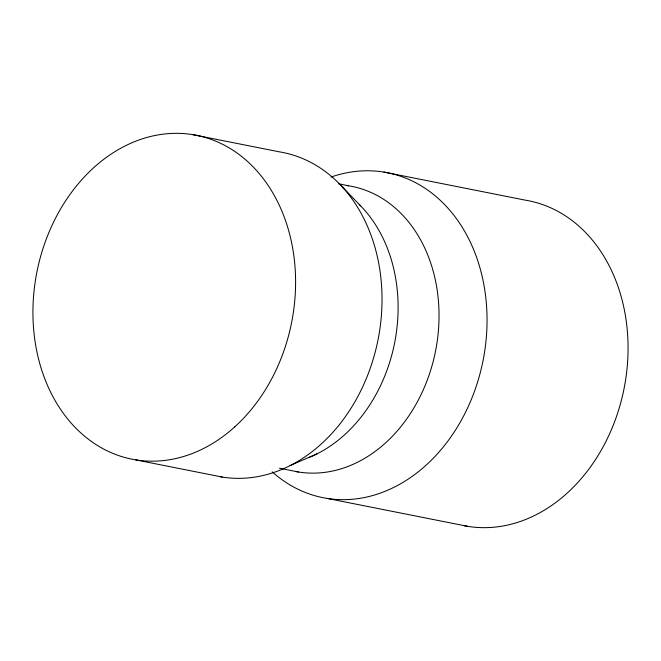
<?xml version="1.0" encoding="UTF-8"?>
<svg xmlns="http://www.w3.org/2000/svg" width="661" height="661" viewBox="0 0 661 661"><rect width="100%" height="100%" fill="white"/><g stroke="black" fill="none" stroke-linecap="round" stroke-linejoin="round"><path stroke-width="0.99" d="M290.138 465.567L317.247 453.752M383.876 172.067L524.875 200.068A165.647 130.25 -78.8 0 1 624.488 386.379A165.647 130.25 -78.8 0 1 463.824 525.644M192.748 134.646L279.173 151.815A165.118 129.829 -78.8 0 1 378.687 336.317A165.118 129.829 -78.8 0 1 220.204 476.705M338.539 183.799L348.529 185.782M279.438 468.219L298.408 471.987M135.794 459.891L222.212 477.052M326.741 498.344L467.74 526.354M339.465 183.907L360.65 205.893M346.571 185.485A145.304 114.254 -78.8 0 1 436.177 347.703A145.304 114.254 -78.8 0 1 295.384 471.45M331.012 177.074A165.647 130.25 -78.8 0 1 483.017 360.774A165.647 130.25 -78.8 0 1 272.192 471.838M359.163 204.398A145.304 114.254 -78.8 0 1 394.584 343.067A145.304 114.254 -78.8 0 1 308.803 457.602M234.804 426.832A165.118 129.829 -78.8 0 0 224.963 145.527A165.118 129.829 -78.8 0 0 33.05 319.453A165.118 129.829 -78.8 0 0 234.804 426.832"/></g></svg>
